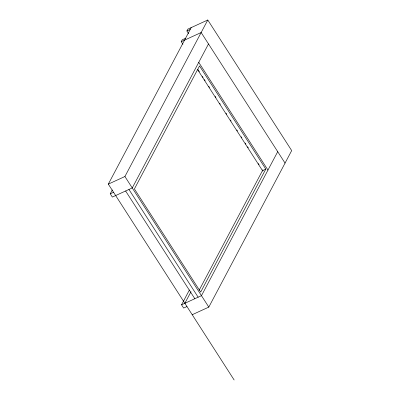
<?xml version="1.0" encoding="UTF-8"?>
<svg xmlns="http://www.w3.org/2000/svg" width="400" height="400" viewBox="0 0 400 400"><rect width="100%" height="100%" fill="white"/><g stroke="black" fill="none" stroke-linecap="round" stroke-linejoin="round"><path stroke-width="0.6" d="M182.925 44.275L181.245 41.655L182.22 39.81L185.535 38.29M188.58 33.595L186.895 30.975L187.87 29.13L207.785 20L291.68 150.585L208.81 307.1L192.215 314.71M234.16 380L108.32 184.125L191.19 27.61M208.495 43.945L132.255 187.94L112.345 197.07L110.245 193.805L112.29 189.945M108.32 184.125L124.915 176.515L207.785 20M186.97 306.545L183.65 308.07L181.555 304.805L189.44 289.91M184.875 303.28L191.01 291.695M199.115 290.31L262.49 170.62L265.81 169.095L199.535 65.935L134.41 188.935L200.685 292.095L265.81 169.095M277.71 151.68L201.47 295.67L181.555 304.805M186.895 30.975L190.215 29.45M181.245 41.655L201.155 32.52L285.05 163.105M110.245 193.805L113.565 192.285M198.75 62.36L267.96 170.095M198.015 69.585L199.365 71.685M202.4 76.41L203.07 77.46M204.42 79.56L205.095 80.61M208.805 86.385L209.48 87.435M215.215 96.36L215.89 97.41M219.6 103.185L220.27 104.235M226.005 113.155L226.68 114.205M230.39 119.98L231.065 121.03M236.8 129.955L237.47 131.005M241.18 136.78L241.855 137.83M245.23 143.08L245.905 144.13M247.59 146.755L248.265 147.805M258.38 163.555L259.055 164.605M262.43 169.855L263.105 170.905M197.56 69.55L262.77 171.055M124.915 176.515L208.81 307.1M128.94 189.46L198.15 297.195M125.62 190.985L194.83 298.715"/></g></svg>
